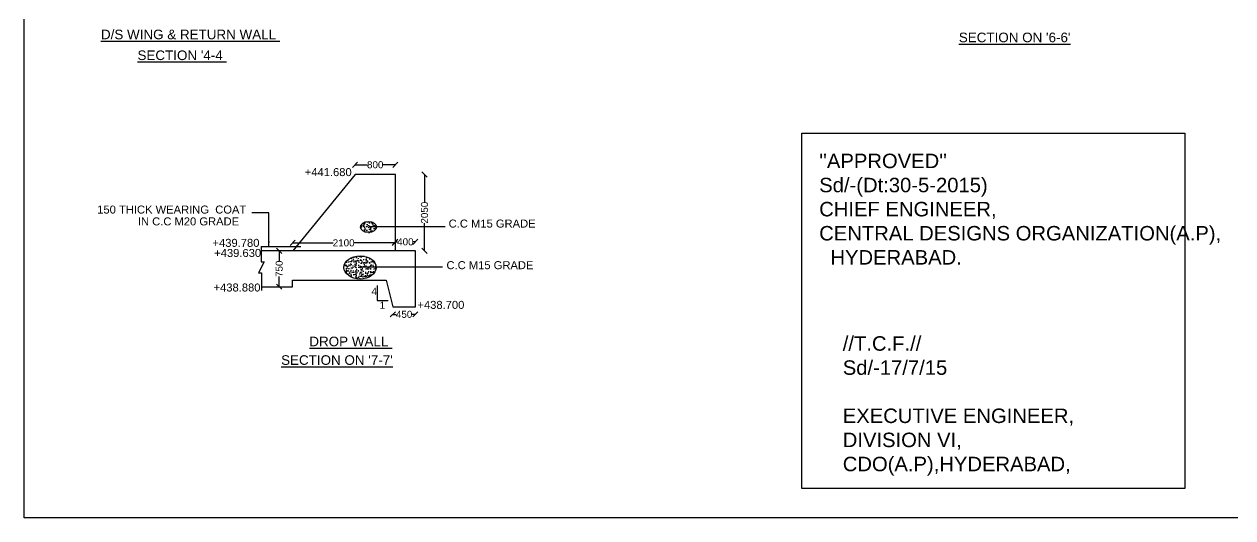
# Model space of a CAD drawing. Header units: millimetres. Extents: x 5763889 to 5769579, y 20981632 to 20985414.
# Drawn here: x 5763889 to 5767666, y 20981632 to 20983176 of the extents above; entities that cross this region are included whole.
import ezdxf

# ---------------------------------------------------------------- set-up
doc = ezdxf.new("R2010")
doc.units = ezdxf.units.MM
doc.header["$MEASUREMENT"] = 0
for name, color, linetype in [('DIMENSIONS', 7, 'Continuous'), ('DRAWING', 7, 'Continuous'), ('TEXT', 1, 'Continuous')]:
    doc.layers.add(name, color=color, linetype=linetype)
doc.styles.get("Standard").update_dxf_attribs({"font": 'arial.ttf', "height": 22})
doc.dimstyles.get("Standard").update_dxf_attribs({"dimtxt": 22, "dimasz": 16, "dimexe": 0.18, "dimexo": 0.0625, "dimgap": 0.09, "dimtad": 0, "dimdec": 0, "dimzin": 0, "dimdsep": 46, "dimtxsty": 'Standard', "dimblk": 'OBLIQUE', "dimcen": 0.09, "dimse1": 1, "dimse2": 1, "dimadec": 0, "dimazin": 0, "dimtfac": 1, "dimtdec": 0, "dimtofl": 0, "dimtmove": 0, "dimatfit": 3, "dimfxl": 1, "dimtolj": 1, "dimtzin": 0, "dimarcsym": 0})

# ---------------------------------------------------------------- blocks, each defined once
blk = doc.blocks.new('_Oblique')
at = {"color": 0, "linetype": 'ByBlock', "lineweight": -2}
blk.add_line((-0.5, -0.5), (0.5, 0.5), dxfattribs=at)
blk = doc.blocks.new('*D37')
at = {"layer": 'Defpoints', "color": 0, "transparency": 16777216}
for p in [(5765049.4, 20982736), (5764923.4, 20982705.5), (5765049.4, 20982705.5)]:
    blk.add_point(p, dxfattribs=at)
at = {"layer": 'DIMENSIONS', "color": 0, "lineweight": -2, "transparency": 16777216}
for p, q in [((5764923.4, 20982736), (5764962.1, 20982736)), ((5765049.4, 20982736), (5765010.8, 20982736))]:
    blk.add_line(p, q, dxfattribs=at)
at = {"layer": 'DIMENSIONS', "color": 0, "lineweight": -2, "transparency": 16777216, "xscale": 16, "yscale": 16, "zscale": 16, "rotation": 180}
blk.add_blockref('_Oblique', (5764923.4, 20982736), dxfattribs=at)
at = {"layer": 'DIMENSIONS', "color": 0, "lineweight": -2, "transparency": 16777216, "xscale": 16, "yscale": 16, "zscale": 16}
blk.add_blockref('_Oblique', (5765049.4, 20982736), dxfattribs=at)
at = {"layer": 'DIMENSIONS', "color": 0, "transparency": 16777216, "insert": (5764986.4, 20982736), "char_height": 22, "attachment_point": 5}
blk.add_mtext('\\A1;800', dxfattribs=at)
blk = doc.blocks.new('*D38')
at = {"layer": 'Defpoints', "color": 0, "transparency": 16777216}
for p in [(5765046.9, 20982705.5), (5765046.9, 20982467.1), (5765140.3, 20982467.1)]:
    blk.add_point(p, dxfattribs=at)
at = {"layer": 'DIMENSIONS', "color": 0, "lineweight": -2, "transparency": 16777216}
for p, q in [((5765140.3, 20982705.5), (5765140.3, 20982619.4)), ((5765140.3, 20982467.1), (5765140.3, 20982553.2))]:
    blk.add_line(p, q, dxfattribs=at)
at = {"layer": 'DIMENSIONS', "color": 0, "lineweight": -2, "transparency": 16777216, "xscale": 16, "yscale": 16, "zscale": 16}
for p, rotation in [((5765140.3, 20982705.5), 90), ((5765140.3, 20982467.1), 270)]:
    blk.add_blockref('_Oblique', p, dxfattribs=dict(at, rotation=rotation))
at = {"layer": 'DIMENSIONS', "color": 0, "transparency": 16777216, "insert": (5765140.3, 20982586.3), "char_height": 22, "attachment_point": 5, "rotation": 90}
blk.add_mtext('\\A1;2050', dxfattribs=at)
blk = doc.blocks.new('*D39')
at = {"layer": 'Defpoints', "color": 0, "transparency": 16777216}
for p in [(5764728.5, 20982467.1), (5765046.9, 20982491.9), (5765046.9, 20982467.1)]:
    blk.add_point(p, dxfattribs=at)
at = {"layer": 'DIMENSIONS', "color": 0, "lineweight": -2, "transparency": 16777216}
for p, q in [((5764728.5, 20982491.9), (5764854.6, 20982491.9)), ((5765046.9, 20982491.9), (5764920.8, 20982491.9))]:
    blk.add_line(p, q, dxfattribs=at)
at = {"layer": 'DIMENSIONS', "color": 0, "lineweight": -2, "transparency": 16777216, "xscale": 16, "yscale": 16, "zscale": 16, "rotation": 180}
blk.add_blockref('_Oblique', (5764728.5, 20982491.9), dxfattribs=at)
at = {"layer": 'DIMENSIONS', "color": 0, "lineweight": -2, "transparency": 16777216, "xscale": 16, "yscale": 16, "zscale": 16}
blk.add_blockref('_Oblique', (5765046.9, 20982491.9), dxfattribs=at)
at = {"layer": 'DIMENSIONS', "color": 0, "transparency": 16777216, "insert": (5764887.7, 20982491.9), "char_height": 22, "attachment_point": 5}
blk.add_mtext('\\A1;2100', dxfattribs=at)
blk = doc.blocks.new('*D40')
at = {"layer": 'Defpoints', "color": 0, "transparency": 16777216}
for p in [(5765111.8, 20982495.1), (5765049.4, 20982467.1), (5765111.8, 20982467.1)]:
    blk.add_point(p, dxfattribs=at)
at = {"layer": 'DIMENSIONS', "color": 0, "lineweight": -2, "transparency": 16777216}
for p, q in [((5765049.4, 20982495.1), (5765055.8, 20982495.1)), ((5765111.8, 20982495.1), (5765105.4, 20982495.1))]:
    blk.add_line(p, q, dxfattribs=at)
at = {"layer": 'DIMENSIONS', "color": 0, "lineweight": -2, "transparency": 16777216, "xscale": 16, "yscale": 16, "zscale": 16, "rotation": 180}
blk.add_blockref('_Oblique', (5765049.4, 20982495.1), dxfattribs=at)
at = {"layer": 'DIMENSIONS', "color": 0, "lineweight": -2, "transparency": 16777216, "xscale": 16, "yscale": 16, "zscale": 16}
blk.add_blockref('_Oblique', (5765111.8, 20982495.1), dxfattribs=at)
at = {"layer": 'DIMENSIONS', "color": 0, "transparency": 16777216, "insert": (5765080.6, 20982495.1), "char_height": 22, "attachment_point": 5}
blk.add_mtext('\\A1;400', dxfattribs=at)
blk = doc.blocks.new('*D41')
at = {"layer": 'Defpoints', "color": 0, "transparency": 16777216}
for p in [(5765041.5, 20982291.7), (5765111.8, 20982291.7), (5765111.8, 20982268.4)]:
    blk.add_point(p, dxfattribs=at)
at = {"layer": 'DIMENSIONS', "color": 0, "lineweight": -2, "transparency": 16777216}
for p, q in [((5765041.5, 20982268.4), (5765051.9, 20982268.4)), ((5765111.8, 20982268.4), (5765101.5, 20982268.4))]:
    blk.add_line(p, q, dxfattribs=at)
at = {"layer": 'DIMENSIONS', "color": 0, "lineweight": -2, "transparency": 16777216, "xscale": 16, "yscale": 16, "zscale": 16, "rotation": 180}
blk.add_blockref('_Oblique', (5765041.5, 20982268.4), dxfattribs=at)
at = {"layer": 'DIMENSIONS', "color": 0, "lineweight": -2, "transparency": 16777216, "xscale": 16, "yscale": 16, "zscale": 16}
blk.add_blockref('_Oblique', (5765111.8, 20982268.4), dxfattribs=at)
at = {"layer": 'DIMENSIONS', "color": 0, "transparency": 16777216, "insert": (5765076.7, 20982268.4), "char_height": 22, "attachment_point": 5}
blk.add_mtext('\\A1;450', dxfattribs=at)
blk = doc.blocks.new('*D42')
at = {"layer": 'Defpoints', "color": 0, "transparency": 16777216}
for p in [(5764690.3, 20982467.1), (5764686.4, 20982354.7), (5764686.4, 20982354.7)]:
    blk.add_point(p, dxfattribs=at)
at = {"layer": 'DIMENSIONS', "color": 0, "lineweight": -2, "transparency": 16777216}
for p, q in [((5764686.4, 20982467.1), (5764686.4, 20982435.2)), ((5764686.4, 20982354.7), (5764686.4, 20982386.6))]:
    blk.add_line(p, q, dxfattribs=at)
at = {"layer": 'DIMENSIONS', "color": 0, "lineweight": -2, "transparency": 16777216, "xscale": 16, "yscale": 16, "zscale": 16}
for p, rotation in [((5764686.4, 20982467.1), 90), ((5764686.4, 20982354.7), 270)]:
    blk.add_blockref('_Oblique', p, dxfattribs=dict(at, rotation=rotation))
at = {"layer": 'DIMENSIONS', "color": 0, "transparency": 16777216, "insert": (5764686.4, 20982410.9), "char_height": 22, "attachment_point": 5, "rotation": 90}
blk.add_mtext('\\A1;750', dxfattribs=at)

msp = doc.modelspace()

# ---------------------------------------------------------------- hatches: boundary and pattern name
at = {"layer": 'DRAWING'}
h = msp.add_hatch(dxfattribs=at)
h.set_pattern_fill('AR-CONC', color=0, scale=3, style=0)
h.set_pattern_definition([(50, (4819.62, 435.805), (21.517805478, -1.88256405), [2.25, -24.75]), (355, (4819.62, 435.805), (-4.162540008, 22.56576401), [1.8, -19.8]), (100.4514, (4821.414, 435.648), (17.355281451, 20.683186262), [1.9122057, -21.03426336]), (46.1842, (4819.62, 441.805), (32.01723146, -4.96557043), [3.375, -37.125]), (96.6356, (4822.29, 441.39), (28.039881166, 29.223536127), [2.86830864, -31.55139]), (351.1842, (4819.62, 441.805), (28.039858354, 29.22355803), [2.7, -29.7]), (21, (4822.62, 440.305), (17.907211564, -12.07856672), [2.25, -24.75]), (326, (4822.62, 440.305), (7.299459958, 21.754501351), [1.8, -19.8]), (71.4514, (4824.113, 439.298), (25.206678857, 9.675914901), [1.9122057, -21.03426336]), (37.5, (4819.621, 435.8046), (0.3647956595, 9.986815615), [0, -19.56, 0, -20.1, 0, -19.875]), (7.5, (4819.621, 435.805), (7.8920861233, 11.8323513565), [0, -11.46, 0, -19.11, 0, -7.575]), (327.5, (4812.931, 435.805), (16.0146730852, -0.676646152), [0, -7.5, 0, -23.4, 0, -31.05]), (317.5, (4809.93, 435.805), (17.49558508, 3.00314947), [0, -9.75, 0, -15.54, 0, -22.05])])
edge = h.paths.add_edge_path()
edge.add_ellipse((5764965.3, 20982541.4), major_axis=(-25.3, 0), ratio=0.687205, start_angle=0, end_angle=360)
h = msp.add_hatch(dxfattribs=at)
h.set_pattern_fill('AR-CONC', color=0, scale=3, style=0)
h.set_pattern_definition([(50, (4793.375, 309.408), (21.517805478, -1.88256405), [2.25, -24.75]), (355, (4793.375, 309.408), (-4.162540008, 22.56576401), [1.8, -19.8]), (100.4514, (4795.168, 309.25), (17.355281451, 20.683186262), [1.9122057, -21.03426336]), (46.1842, (4793.375, 315.408), (32.01723146, -4.96557043), [3.375, -37.125]), (96.6356, (4796.043, 314.994), (28.039881166, 29.223536127), [2.86830864, -31.55139]), (351.1842, (4793.375, 315.408), (28.039858354, 29.22355803), [2.7, -29.7]), (21, (4796.375, 313.908), (17.907211564, -12.07856672), [2.25, -24.75]), (326, (4796.375, 313.908), (7.299459958, 21.754501351), [1.8, -19.8]), (71.4514, (4797.867, 312.901), (25.206678857, 9.675914901), [1.9122057, -21.03426336]), (37.5, (4793.375, 309.408), (0.3647956595, 9.986815615), [0, -19.56, 0, -20.1, 0, -19.875]), (7.5, (4793.375, 309.408), (7.8920861233, 11.8323513565), [0, -11.46, 0, -19.11, 0, -7.575]), (327.5, (4786.685, 309.408), (16.0146730852, -0.676646152), [0, -7.5, 0, -23.4, 0, -31.05]), (317.5, (4783.685, 309.408), (17.49558508, 3.00314947), [0, -9.75, 0, -15.54, 0, -22.05])])
edge = h.paths.add_edge_path()
edge.add_ellipse((5764939, 20982415), major_axis=(50.2, 0), ratio=0.72047, start_angle=0, end_angle=360)

# ---------------------------------------------------------------- linework, layer by layer
at = {"layer": 'DIMENSIONS', "color": 0}
msp.add_lwpolyline([(5766319.2, 20982834.5), (5767516.6, 20982834.5), (5767516.6, 20981723.7), (5766319.2, 20981723.7)], close=True, dxfattribs=at)
msp.add_lwpolyline([(5764992.9, 20982358.3), (5764992.9, 20982312.1), (5765027.3, 20982312.1)], dxfattribs=at)
at = {"layer": 'DRAWING', "color": 0}
msp.add_lwpolyline([(5763889.4, 20985413.5), (5769576.9, 20985413.5), (5769576.9, 20981632.1), (5763889.4, 20981632.1)], close=True, dxfattribs=at)
for points in [[(5764630.8, 20982354.7), (5764728.4, 20982354.7), (5764728.4, 20982374.9), (5765020.7, 20982374.9), (5765041.5, 20982291.7), (5765111.8, 20982291.7), (5765111.8, 20982467.1), (5765049.4, 20982467.1), (5765049.4, 20982705.5), (5764923.4, 20982705.5), (5764728.5, 20982467.1)], [(5764630.2, 20982480.8), (5764630.2, 20982432.4), (5764639.6, 20982432.4), (5764621.8, 20982397.7), (5764630.8, 20982397.7), (5764630.8, 20982342.6)], [(5764630.2, 20982480.8), (5764754.4, 20982480.8)], [(5765049.4, 20982467.1), (5764630.2, 20982467.1)]]:
    msp.add_lwpolyline(points, dxfattribs=at)
for centre, major_axis, ratio in [((5764965.3, 20982541.4), (-25.3, 0), 0.687205), ((5764939, 20982415), (50.2, 0), 0.72047)]:
    msp.add_ellipse(centre, major_axis=major_axis, ratio=ratio, dxfattribs=at)

# ---------------------------------------------------------------- texts
at = {"layer": 'DIMENSIONS', "color": 0}
for s, p in [('4', (5764974.9, 20982329.3)), ('1', (5765000, 20982285.8))]:
    msp.add_text(s, height=22, dxfattribs=at).set_placement(p)
at = {"layer": 'TEXT', "color": 0}
for s, height, p in [('%%UD/S WING & RETURN WALL ', 30, (5764129.4, 20983128.5)), ("%%USECTION ON '6-6'", 30, (5766810.1, 20983119.2)), ("%%USECTION '4-4 ", 30, (5764243.5, 20983063.4)), ('+441.680', 25, (5764766.2, 20982700.6)), ('150 THICK WEARING  COAT', 25, (5764117.7, 20982583.5)), ('IN C.C M20 GRADE', 25, (5764244.7, 20982546.5)), ('C.C M15 GRADE', 25, (5765215.9, 20982539.7)), ('+439.780', 25, (5764477.9, 20982479.4)), ('+439.630', 25, (5764483.2, 20982447.8)), ('C.C M15 GRADE', 25, (5765209.1, 20982409.6)), ('+438.880', 25, (5764481.2, 20982339.8)), ('+438.700', 25, (5765118.3, 20982285.5)), ('%%UDROP WALL ', 30, (5764780.5, 20982168.6)), ("%%USECTION ON '7-7'", 30, (5764692.3, 20982110.5))]:
    msp.add_text(s, height=height, dxfattribs=at).set_placement(p)
at = {"layer": 'TEXT', "color": 0, "char_height": 45.208, "attachment_point": 1}
for s, insert, width in [("''APPROVED'' \\PSd/-(Dt:30-5-2015) \\PCHIEF ENGINEER, \\PCENTRAL DESIGNS ORGANIZATION(A.P), \\P  HYDERABAD.", (5766373.8, 20982770.7), 1251.069), ('//T.C.F.// \\PSd/-17/7/15 \\P\\PEXECUTIVE ENGINEER, \\PDIVISION VI, \\PCDO(A.P),HYDERABAD,', (5766447.4, 20982199.9), 1170.349)]:
    msp.add_mtext(s, dxfattribs=dict(at, insert=insert, width=width))

# ---------------------------------------------------------------- dimensions: what is measured, and where the dimension line sits
at = {"layer": 'DIMENSIONS', "color": 0}
for base, p1, p2, text, picture, middle in [((5765049.4, 20982736), (5764923.4, 20982705.5), (5765049.4, 20982705.5), '800', '*D37', (5764986.4, 20982736)), ((5765046.9, 20982491.9), (5764728.5, 20982467.1), (5765046.9, 20982467.1), '2100', '*D39', (5764887.7, 20982491.9)), ((5765111.8, 20982495.1), (5765049.4, 20982467.1), (5765111.8, 20982467.1), '400', '*D40', (5765080.6, 20982495.1)), ((5765111.8, 20982268.4), (5765041.5, 20982291.7), (5765111.8, 20982291.7), '450', '*D41', (5765076.7, 20982268.4))]:
    dim = msp.add_linear_dim(base=base, p1=p1, p2=p2, text=text, dimstyle='Standard', dxfattribs=at)
    dim.commit()
    dim.dimension.update_dxf_attribs({"geometry": picture, "text_midpoint": middle})
for base, p1, p2, text, picture, middle in [((5765140.3, 20982467.1), (5765046.9, 20982705.5), (5765046.9, 20982467.1), '2050', '*D38', (5765140.3, 20982586.3)), ((5764686.4, 20982354.7), (5764690.3, 20982467.1), (5764686.4, 20982354.7), '750', '*D42', (5764686.4, 20982410.9))]:
    dim = msp.add_linear_dim(base=base, p1=p1, p2=p2, angle=90, text=text, dimstyle='Standard', dxfattribs=at)
    dim.commit()
    dim.dimension.update_dxf_attribs({"geometry": picture, "text_midpoint": middle})

# ---------------------------------------------------------------- leaders
for points in [[(5764654.1, 20982480.8), (5764654.1, 20982585.7), (5764601.2, 20982585.7)], [(5764966.6, 20982542.9), (5765205, 20982542.9)], [(5764937.4, 20982417.3), (5765196.2, 20982417.3)]]:
    msp.add_leader(points, dimstyle='Standard', override={"dimgap": 0.09, "dimtad": 0}, dxfattribs=at)

doc.saveas('drawing.dxf')
